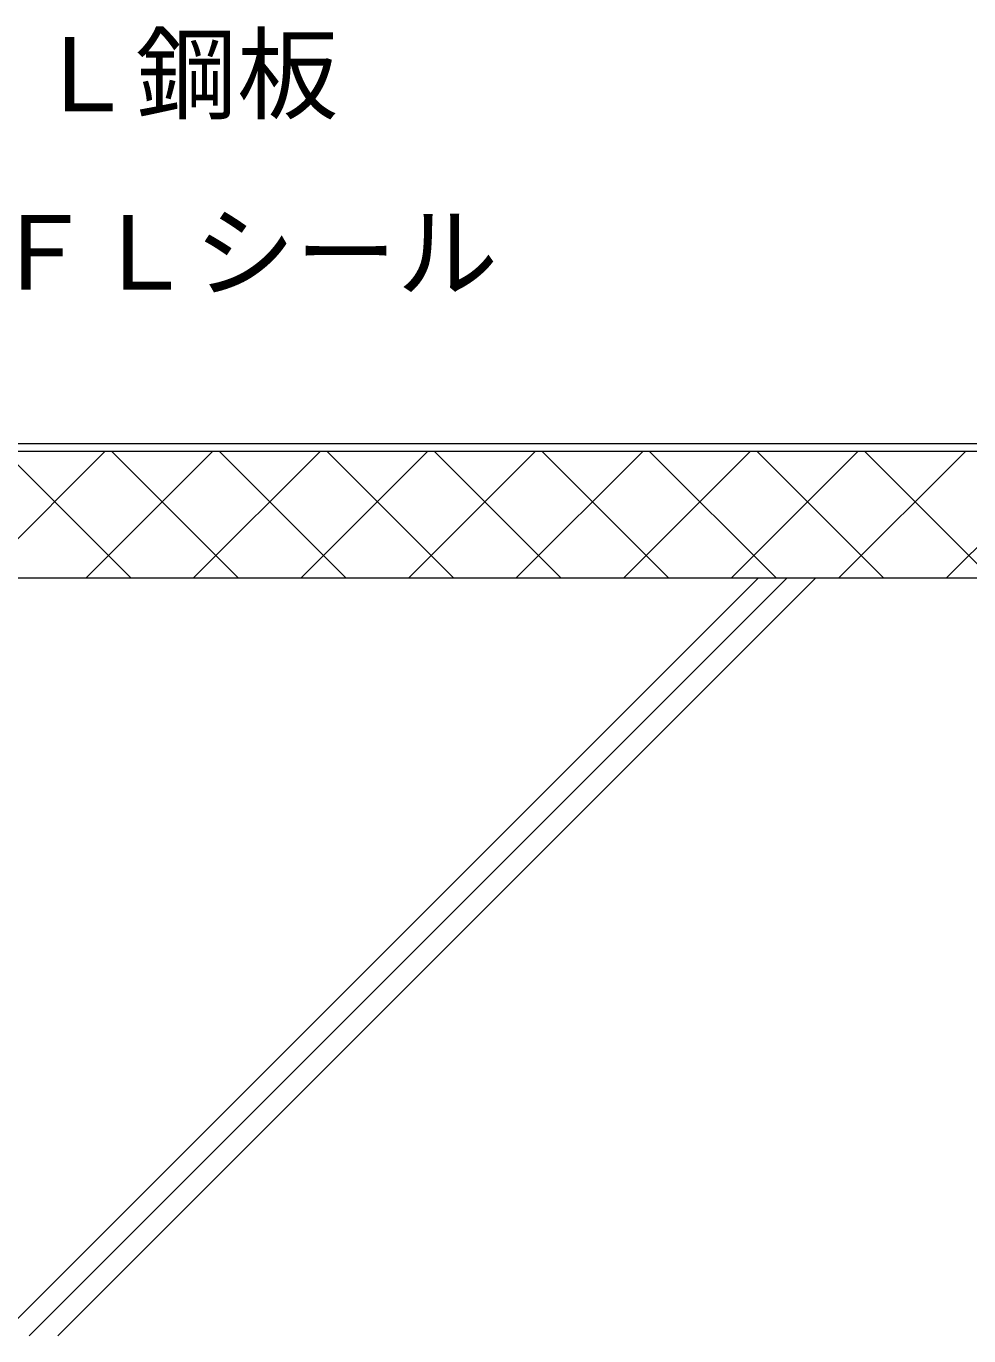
# Model space of a CAD drawing. Units: millimetres, scale not verified. Extents: x -675 to 675, y -471 to 460.
# Drawn here: x -185.9 to 0, y -175.1 to 83.2 of the extents above; entities that cross this region are included whole.
import ezdxf
from ezdxf.enums import TextEntityAlignment as Align

# ---------------------------------------------------------------- set-up
doc = ezdxf.new("R2010")
doc.units = ezdxf.units.MM
doc.header["$LTSCALE"] = 5
for name, color, linetype, lineweight in [('1-3_断熱材', 30, 'Continuous', 18), ('1-4_リベットルーフ', 6, 'Continuous', 18), ('1-A_元図・躯体', 7, 'Continuous', 18), ('E-E', 7, 'Continuous', 18)]:
    doc.layers.add(name, color=color, linetype=linetype, lineweight=lineweight)
doc.styles.add('ＭＳ ゴシック', font='')
doc.styles.get('ＭＳ ゴシック').set_extended_font_data('MS Gothic')

msp = doc.modelspace()

# ---------------------------------------------------------------- linework, layer by layer
at = {"layer": '1-3_断熱材', "color": 2}
for p, q in [((-249.805, -0.619), (414.107, -0.619)), ((-282.745, -25.619), (414.107, -25.619))]:
    msp.add_line(p, q, dxfattribs=at)
at = {"layer": '1-3_断熱材'}
for p, q in [((-195.325, -25.619), (-170.325, -0.619)), ((-190.3, -0.619), (-165.3, -25.619)), ((-174.111, -25.619), (-149.111, -0.619)), ((-169.087, -0.619), (-144.087, -25.619)), ((-152.898, -25.619), (-127.898, -0.619)), ((-147.873, -0.619), (-122.873, -25.619)), ((-131.685, -25.619), (-106.685, -0.619)), ((-126.66, -0.619), (-101.66, -25.619)), ((-110.472, -25.619), (-85.472, -0.619)), ((-105.447, -0.619), (-80.447, -25.619)), ((-89.259, -25.619), (-64.259, -0.619)), ((-84.234, -0.619), (-59.234, -25.619)), ((-68.045, -25.619), (-43.045, -0.619)), ((-63.021, -0.619), (-38.021, -25.619)), ((-46.832, -25.619), (-21.832, -0.619)), ((-41.807, -0.619), (-16.807, -25.619)), ((-25.619, -25.619), (-0.619, -0.619)), ((-20.594, -0.619), (4.406, -25.619)), ((-4.406, -25.619), (20.594, -0.619))]:
    msp.add_line(p, q, dxfattribs=at)
at = {"layer": '1-4_リベットルーフ'}
for p, q in [((-228.251, 0.881), (269.81, 0.881)), ((-228.826, -0.619), (270.254, -0.619))]:
    msp.add_line(p, q, dxfattribs=at)
at = {"layer": '1-A_元図・躯体'}
for p, q in [((-191.004, -175.119), (-41.504, -25.619)), ((-185.347, -175.119), (-35.847, -25.619)), ((-179.69, -175.119), (-30.19, -25.619))]:
    msp.add_line(p, q, dxfattribs=at)

# ---------------------------------------------------------------- texts
at = {"layer": 'E-E', "style": 'ＭＳ ゴシック'}
for s, p in [('ＦＬ鋼板', (-204.319, 62.009)), ('ＦＬシール', (-192.83, 26.856))]:
    msp.add_text(s, height=14.66, dxfattribs=at).set_placement(p, align=Align.BOTTOM_LEFT)

doc.saveas('drawing.dxf')
